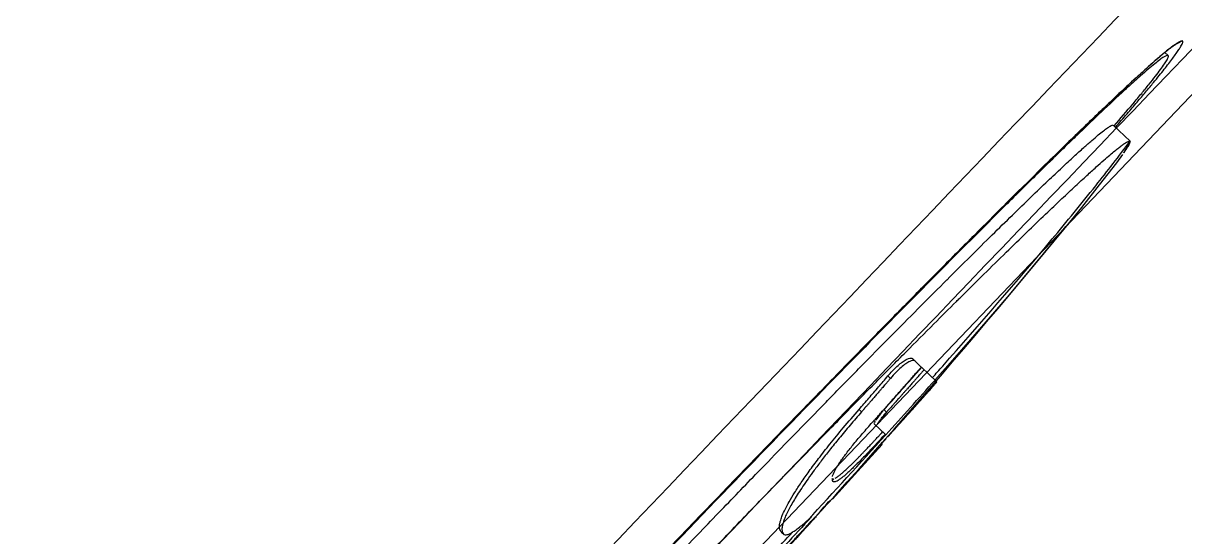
# Model space of a CAD drawing. Header units: millimetres. Extents: x 1145859089 to 1147511753, y -1047484727 to -1047247487.
# Drawn here: x 1146330969.6 to 1146331046, y -1047436597.6 to -1047436563.8 of the extents above; entities that cross this region are included whole.
import ezdxf
from ezdxf.xclip import XClip

# ---------------------------------------------------------------- set-up
doc = ezdxf.new("R2010")
doc.units = ezdxf.units.MM
doc.header["$LTSCALE"] = 100
doc.header["$MEASUREMENT"] = 0
doc.header["$XCLIPFRAME"] = 2
doc.linetypes.add('CENTERX2', pattern=[4, 2.5, -0.5, 0.5, -0.5])
doc.layers.get('0').update_dxf_attribs({"linetype": 'CONTINUOUS'})
for name, color, linetype in [('L-지중매입', 3, 'CENTERX2'), ('XREF', 135, 'CONTINUOUS'), ('단지배치도$0$W240910', 135, 'CONTINUOUS')]:
    doc.layers.add(name, color=color, linetype=linetype)

# ---------------------------------------------------------------- blocks, each defined once
blk = doc.blocks.new('단지배치도$0$zw$9902')
at = {"layer": '단지배치도$0$W240910', "linetype": 'ByBlock', "ltscale": 20}
for p, q in [((62296.523, -65279.298), (62410.382, -65159.882)), ((62371.473, -65196.161), (62371.435, -65196.19)), ((62371.509, -65196.135), (62371.473, -65196.161)), ((62371.543, -65196.109), (62371.509, -65196.135)), ((62371.575, -65196.086), (62371.543, -65196.109)), ((62371.605, -65196.064), (62371.575, -65196.086)), ((62371.634, -65196.044), (62371.605, -65196.064)), ((62371.66, -65196.026), (62371.634, -65196.044)), ((62371.684, -65196.01), (62371.66, -65196.026)), ((62371.706, -65195.995), (62371.684, -65196.01)), ((62371.726, -65195.983), (62371.706, -65195.995)), ((62371.743, -65195.972), (62371.726, -65195.983)), ((62371.758, -65195.963), (62371.743, -65195.972)), ((62371.77, -65195.955), (62371.758, -65195.963)), ((62371.78, -65195.95), (62371.77, -65195.955)), ((62371.787, -65195.946), (62371.78, -65195.95)), ((62371.79, -65195.944), (62371.787, -65195.946)), ((62371.791, -65195.944), (62371.79, -65195.944)), ((62370.593, -65196.882), (62370.457, -65196.999)), ((62370.722, -65196.771), (62370.593, -65196.882)), ((62370.844, -65196.668), (62370.722, -65196.771)), ((62370.959, -65196.571), (62370.844, -65196.668)), ((62371.068, -65196.481), (62370.959, -65196.571)), ((62371.17, -65196.398), (62371.068, -65196.481)), ((62371.303, -65196.664), (62371.091, -65196.462)), ((62371.265, -65196.322), (62371.17, -65196.398)), ((62371.31, -65196.286), (62371.265, -65196.322)), ((62371.354, -65196.253), (62371.31, -65196.286)), ((62371.395, -65196.221), (62371.354, -65196.253)), ((62371.435, -65196.19), (62371.395, -65196.221)), ((62369.755, -65197.621), (62369.486, -65197.864)), ((62370.006, -65197.396), (62369.755, -65197.621)), ((62370.24, -65197.189), (62370.006, -65197.396)), ((62370.457, -65196.999), (62370.24, -65197.189)), ((62368.898, -65198.402), (62368.58, -65198.697)), ((62369.201, -65198.124), (62368.898, -65198.402)), ((62369.486, -65197.864), (62369.201, -65198.124)), ((62368.247, -65199.008), (62367.898, -65199.336)), ((62368.58, -65198.697), (62368.247, -65199.008)), ((62367.534, -65199.679), (62367.156, -65200.038)), ((62367.898, -65199.336), (62367.534, -65199.679)), ((62366.63, -65200.54), (62366.078, -65201.07)), ((62367.156, -65200.038), (62366.63, -65200.54)), ((62366.078, -65201.07), (62365.502, -65201.626)), ((62367.693, -65201.253), (62368.796, -65202.304)), ((62367.834, -65201.387), (62367.839, -65201.38)), ((62364.902, -65202.208), (62364.278, -65202.816)), ((62365.502, -65201.626), (62364.902, -65202.208)), ((62364.278, -65202.816), (62363.631, -65203.45)), ((62363.631, -65203.45), (62362.961, -65204.108)), ((62367.895, -65203.718), (62366.768, -65205.181)), ((62368.305, -65203.173), (62367.895, -65203.718)), ((62362.961, -65204.108), (62362.269, -65204.79)), ((62362.269, -65204.79), (62361.556, -65205.497)), ((62366.768, -65205.181), (62365.595, -65206.664)), ((62361.556, -65205.497), (62360.821, -65206.226)), ((62360.821, -65206.226), (62360.066, -65206.978)), ((62365.595, -65206.664), (62364.426, -65208.11)), ((62360.066, -65206.978), (62359.292, -65207.752)), ((62359.292, -65207.752), (62358.5, -65208.545)), ((62364.426, -65208.11), (62363.268, -65209.517)), ((62358.5, -65208.545), (62357.691, -65209.357)), ((62357.691, -65209.357), (62356.866, -65210.188)), ((62363.268, -65209.517), (62362.074, -65210.947)), ((62356.866, -65210.188), (62356.026, -65211.035)), ((62356.026, -65211.035), (62354.957, -65212.117)), ((62362.074, -65210.947), (62360.841, -65212.405)), ((62354.957, -65212.117), (62353.868, -65213.222)), ((62360.841, -65212.405), (62359.593, -65213.864)), ((62353.868, -65213.222), (62352.755, -65214.354)), ((62352.755, -65214.354), (62351.614, -65215.518)), ((62359.593, -65213.864), (62358.302, -65215.357)), ((62351.614, -65215.518), (62350.437, -65216.721)), ((62358.302, -65215.357), (62356.967, -65216.886)), ((62350.437, -65216.721), (62349.22, -65217.968)), ((62355.071, -65217.165), (62354.491, -65216.612)), ((62356.099, -65218.145), (62355.091, -65217.184)), ((62356.967, -65216.886), (62355.968, -65218.02)), ((62349.22, -65217.968), (62348.213, -65219.002)), ((62353.043, -65217.91), (62352.876, -65217.751)), ((62348.213, -65219.002), (62347.174, -65220.071)), ((62348.475, -65219.814), (62348.541, -65219.746)), ((62347.174, -65220.071), (62346.101, -65221.177)), ((62351.142, -65220.117), (62350.975, -65219.958)), ((62352.789, -65220.132), (62352.622, -65219.973)), ((62346.101, -65221.177), (62345.003, -65222.311)), ((62351.983, -65220.919), (62352.685, -65221.588)), ((62345.003, -65222.311), (62343.89, -65223.462)), ((62352.49, -65222.264), (62350.901, -65224.02)), ((62352.49, -65222.265), (62352.446, -65222.223)), ((62343.89, -65223.462), (62342.771, -65224.622)), ((62350.901, -65224.02), (62349.229, -65225.853)), ((62342.771, -65224.622), (62341.658, -65225.778)), ((62341.658, -65225.778), (62340.56, -65226.921)), ((62349.219, -65225.843), (62349.229, -65225.853)), ((62348.107, -65227.018), (62348.441, -65226.656)), ((62340.56, -65226.921), (62339.223, -65228.313)), ((62347.875, -65226.999), (62347.629, -65227.265)), ((62348.135, -65227.044), (62348.107, -65227.018)), ((62345.879, -65228.024), (62346.045, -65228.182)), ((62347.369, -65227.869), (62347.344, -65227.845)), ((62339.223, -65228.313), (62337.938, -65229.656))]:
    blk.add_line(p, q, dxfattribs=at)
at = {"layer": '단지배치도$0$W240910'}
for radius in [11431.377, 11931.377]:
    blk.add_arc((57394.291, -57699.4), radius, 251.6277496, 321.4181311, dxfattribs=at)
at = {"layer": '단지배치도$0$W240910', "linetype": 'ByBlock', "ltscale": 20}
for centre, radius, start, end in [((83110.002, -85034.369), 28703.079, 136.1634005, 136.5659855), ((82768.959, -84709.197), 28226.861, 136.1617134, 136.5676793), ((63062.955, -65911.129), 994.87, 135.051348, 135.397225), ((61933.604, -64842.966), 564.854, 317.90354, 318.39537), ((63313.221, -66161.199), 1347.94, 135.702185, 135.914519), ((61847.557, -64764.963), 680.995, 317.247545, 317.887067), ((61811.957, -64732.002), 729.311, 316.994521, 317.146315)]:
    blk.add_arc(centre, radius, start, end, dxfattribs=at)
blk.add_ellipse((61988.099, -64900.376), major_axis=(11.578, -485.991), ratio=1, start_param=0.708795, end_param=0.862005, dxfattribs=at)
for points, knots in [([(62367.839, -65201.38), (62367.872, -65201.343), (62368.157, -65201.015), (62368.657, -65200.435), (62369.305, -65199.676), (62369.852, -65199.026), (62370.312, -65198.473), (62370.7, -65197.997), (62371.036, -65197.579), (62371.331, -65197.202), (62371.593, -65196.858), (62371.818, -65196.55), (62371.999, -65196.287), (62372.129, -65196.08), (62372.213, -65195.924), (62372.259, -65195.815), (62372.276, -65195.727), (62372.252, -65195.704)], [0, 0, 0, 0, 0.148021, 1.303745, 2.298237, 3.141822, 3.851049, 4.45559, 4.984101, 5.459902, 5.893388, 6.280951, 6.605326, 6.848571, 7.016796, 7.126248, 7.228192, 7.228192, 7.228192, 7.228192]), ([(62371.649, -65196.01), (62371.59, -65196.053), (62371.43, -65196.175), (62371.243, -65196.326), (62371.114, -65196.431), (62371.085, -65196.456)], [0, 0, 0, 0, 0.220338, 0.6039544, 0.7196038, 0.7196038, 0.7196038, 0.7196038]), ([(62372.252, -65195.704), (62372.228, -65195.681), (62372.145, -65195.7), (62372.043, -65195.748), (62371.898, -65195.834), (62371.765, -65195.926), (62371.675, -65195.991), (62371.649, -65196.01)], [0, 0, 0, 0, 0.0980617, 0.201128, 0.3602246, 0.5936368, 0.6907797, 0.6907797, 0.6907797, 0.6907797]), ([(62371.085, -65196.456), (62371.004, -65196.523), (62370.803, -65196.691), (62370.473, -65196.976), (62370.074, -65197.327), (62369.621, -65197.734), (62369.095, -65198.214), (62368.478, -65198.786), (62367.757, -65199.463), (62366.922, -65200.255), (62365.965, -65201.173), (62364.874, -65202.23), (62363.632, -65203.444), (62362.222, -65204.832), (62360.625, -65206.416), (62358.822, -65208.217), (62356.789, -65210.26), (62354.5, -65212.575), (62351.924, -65215.196), (62349.026, -65218.161), (62345.77, -65221.512), (62342.091, -65225.322), (62338.007, -65229.576), (62333.751, -65234.04), (62329.677, -65238.34), (62326.025, -65242.219), (62322.819, -65245.644), (62319.986, -65248.69), (62317.481, -65251.397), (62315.27, -65253.803), (62313.317, -65255.939), (62311.598, -65257.833), (62310.086, -65259.509), (62308.76, -65260.99), (62307.602, -65262.294), (62306.593, -65263.44), (62305.717, -65264.444), (62304.961, -65265.32), (62304.315, -65266.077), (62303.769, -65266.725), (62303.312, -65267.276), (62302.924, -65267.751), (62302.59, -65268.168), (62302.314, -65268.52), (62302.149, -65268.736), (62302.081, -65268.827)], [0, 0, 0, 0, 0.313904, 0.785938, 1.309904, 1.908722, 2.610799, 3.446041, 4.432154, 5.579577, 6.898803, 8.409937, 10.137933, 12.10808, 14.347045, 16.883775, 19.753734, 22.995188, 26.650958, 30.776923, 35.433042, 40.668896, 46.665278, 53.123251, 59.172395, 64.435061, 69.106362, 73.246956, 76.916151, 80.169465, 83.05019, 85.596842, 87.844859, 89.823381, 91.559072, 93.077294, 94.402921, 95.55651, 96.548523, 97.389382, 98.09617, 98.698881, 99.226154, 99.701164, 100.041093, 100.041093, 100.041093, 100.041093]), ([(62371.303, -65196.664), (62371.293, -65196.657), (62371.26, -65196.647), (62371.2, -65196.665), (62371.12, -65196.7), (62370.969, -65196.789), (62370.73, -65196.958), (62370.385, -65197.229), (62369.958, -65197.585), (62369.454, -65198.024), (62368.873, -65198.545), (62367.949, -65199.393), (62366.751, -65200.52), (62365.778, -65201.453), (62365.31, -65201.906)], [0, 0, 0, 0, 0.037854, 0.096807, 0.18345, 0.299451, 0.620754, 1.060569, 1.616799, 2.286868, 3.068011, 3.957376, 6.049129, 8.001669, 8.001669, 8.001669, 8.001669]), ([(62367.746, -65201.299), (62368.164, -65200.814), (62368.773, -65200.101), (62369.539, -65199.181), (62370.032, -65198.576), (62370.447, -65198.051), (62370.782, -65197.609), (62371.037, -65197.25), (62371.194, -65197.004), (62371.275, -65196.848), (62371.306, -65196.767), (62371.322, -65196.706), (62371.311, -65196.674), (62371.303, -65196.664)], [0, 0, 0, 0, 1.920561, 2.810156, 3.591512, 4.261774, 4.818171, 5.258124, 5.579532, 5.695572, 5.782243, 5.841216, 5.87908, 5.87908, 5.87908, 5.87908]), ([(62356.76, -65211.417), (62357.27, -65210.907), (62358.258, -65209.922), (62359.691, -65208.504), (62361.023, -65207.197), (62362.243, -65206.012), (62363.335, -65204.965), (62364.277, -65204.074), (62365.065, -65203.341), (62365.714, -65202.751), (62366.243, -65202.284), (62366.671, -65201.917), (62367.012, -65201.645), (62367.276, -65201.436), (62367.468, -65201.332), (62367.598, -65201.223), (62367.66, -65201.262), (62367.673, -65201.274)], [0, 0, 0, 0, 2.164869, 4.184166, 6.04779, 7.762806, 9.286848, 10.585733, 11.652675, 12.516561, 13.214865, 13.772063, 14.20558, 14.531009, 14.759687, 14.901069, 14.956033, 14.956033, 14.956033, 14.956033]), ([(62357.377, -65212.848), (62357.452, -65212.773), (62358.054, -65212.174), (62359.144, -65211.095), (62360.613, -65209.651), (62361.966, -65208.333), (62363.188, -65207.156), (62364.256, -65206.138), (62365.161, -65205.288), (62365.913, -65204.594), (62366.532, -65204.033), (62367.036, -65203.585), (62367.444, -65203.233), (62367.772, -65202.959), (62368.036, -65202.746), (62368.251, -65202.582), (62368.422, -65202.461), (62368.562, -65202.371), (62368.669, -65202.316), (62368.767, -65202.277), (62368.796, -65202.304)], [0, 0, 0, 0, 0.317667, 2.546569, 4.601266, 6.497077, 8.212421, 9.692432, 10.924248, 11.935786, 12.763703, 13.429295, 13.958653, 14.378781, 14.712775, 14.977527, 15.186198, 15.3462, 15.462877, 15.582439, 15.582439, 15.582439, 15.582439]), ([(62365.31, -65201.906), (62365.181, -65202.03), (62364.367, -65202.818), (62362.79, -65204.359), (62360.766, -65206.362), (62359.426, -65207.699), (62358.846, -65208.28)], [0, 0, 0, 0, 0.537005, 3.400659, 6.614663, 9.079079, 9.079079, 9.079079, 9.079079]), ([(62355.803, -65217.863), (62356.028, -65217.61), (62358.693, -65214.603), (62362.313, -65210.426), (62366.378, -65205.457), (62368.06, -65203.293), (62368.796, -65202.304)], [0, 0, 0, 0, 1.015514, 12.053259, 16.577359, 20.274834, 20.274834, 20.274834, 20.274834]), ([(62368.796, -65202.304), (62368.824, -65202.331), (62368.79, -65202.427), (62368.739, -65202.533), (62368.657, -65202.672), (62368.545, -65202.842), (62368.423, -65203.014), (62368.338, -65203.128), (62368.305, -65203.173)], [0, 0, 0, 0, 0.115839, 0.228888, 0.3842, 0.586991, 0.844952, 1.014035, 1.014035, 1.014035, 1.014035]), ([(62348.541, -65219.746), (62348.783, -65219.498), (62349.714, -65218.545), (62351.289, -65216.938), (62353.223, -65214.974), (62355.024, -65213.157), (62356.189, -65211.988), (62356.754, -65211.423), (62356.76, -65211.417)], [0, 0, 0, 0, 1.036829, 3.999041, 6.750569, 9.30493, 11.673982, 11.701224, 11.701224, 11.701224, 11.701224]), ([(62354.616, -65212.544), (62352.881, -65214.303), (62348.952, -65218.311), (62342.691, -65224.774), (62335.832, -65231.93), (62329.011, -65239.122), (62322.851, -65245.687), (62319.03, -65249.805), (62317.352, -65251.626)], [0, 0, 0, 0, 7.412838, 16.836515, 26.99373, 37.150656, 46.573573, 54.002163, 54.002163, 54.002163, 54.002163]), ([(62337.346, -65233.384), (62338.207, -65232.481), (62339.965, -65230.641), (62342.604, -65227.894), (62345.197, -65225.211), (62347.647, -65222.69), (62349.923, -65220.361), (62352.041, -65218.208), (62354.015, -65216.213), (62355.777, -65214.444), (62356.883, -65213.339), (62357.377, -65212.848)], [0, 0, 0, 0, 3.743672, 7.631825, 11.428276, 14.93902, 18.178212, 21.197, 23.998758, 26.597082, 28.688442, 28.688442, 28.688442, 28.688442]), ([(62352.876, -65217.751), (62352.971, -65217.64), (62353.161, -65217.426), (62353.454, -65217.135), (62353.737, -65216.893), (62353.992, -65216.713), (62354.206, -65216.605), (62354.371, -65216.56), (62354.465, -65216.587), (62354.491, -65216.612)], [0, 0, 0, 0, 0.437832, 0.858245, 1.237806, 1.553804, 1.792378, 1.953384, 2.060312, 2.060312, 2.060312, 2.060312]), ([(62354.657, -65216.77), (62354.623, -65216.737), (62354.487, -65216.719), (62354.282, -65216.804), (62354.021, -65216.961), (62353.721, -65217.203), (62353.384, -65217.524), (62353.159, -65217.773), (62353.043, -65217.91)], [0, 0, 0, 0, 0.143478, 0.361031, 0.665707, 1.052829, 1.51729, 2.057986, 2.057986, 2.057986, 2.057986]), ([(62351.859, -65220.801), (62351.898, -65220.758), (62351.959, -65220.689), (62352.046, -65220.593), (62352.121, -65220.508), (62352.204, -65220.415), (62352.296, -65220.311), (62352.398, -65220.198), (62352.509, -65220.072), (62352.632, -65219.934), (62352.767, -65219.782), (62352.915, -65219.615), (62353.078, -65219.432), (62353.255, -65219.231), (62353.446, -65219.015), (62353.642, -65218.794), (62353.828, -65218.583), (62353.996, -65218.392), (62354.145, -65218.223), (62354.277, -65218.072), (62354.396, -65217.936), (62354.504, -65217.814), (62354.601, -65217.702), (62354.69, -65217.601), (62354.77, -65217.51), (62354.843, -65217.427), (62354.942, -65217.313), (62355.018, -65217.226), (62355.071, -65217.165)], [0, 0, 0, 0, 0.17416, 0.276031, 0.388935, 0.513769, 0.651585, 0.803563, 0.971007, 1.15534, 1.358079, 1.580814, 1.825108, 2.092345, 2.384014, 2.69133, 2.977529, 3.229439, 3.453049, 3.65296, 3.832726, 3.995123, 4.142371, 4.276119, 4.397538, 4.507655, 4.607381, 4.851738, 4.851738, 4.851738, 4.851738]), ([(62352.622, -65219.973), (62352.904, -65219.657), (62353.461, -65219.031), (62354.284, -65218.101), (62354.825, -65217.487), (62355.091, -65217.184)], [0, 0, 0, 0, 1.271475, 2.513114, 3.724917, 3.724917, 3.724917, 3.724917]), ([(62355.258, -65217.343), (62355.237, -65217.366), (62355.188, -65217.421), (62355.117, -65217.502), (62355.04, -65217.59), (62354.958, -65217.683), (62354.861, -65217.794), (62354.769, -65217.898), (62354.686, -65217.993), (62354.614, -65218.074), (62354.537, -65218.162), (62354.452, -65218.258), (62354.36, -65218.362), (62354.259, -65218.476), (62354.15, -65218.599), (62354.032, -65218.733), (62353.905, -65218.876), (62353.776, -65219.022), (62353.652, -65219.161), (62353.541, -65219.286), (62353.443, -65219.397), (62353.355, -65219.496), (62353.276, -65219.585), (62353.205, -65219.665), (62353.122, -65219.758), (62353.031, -65219.859), (62352.936, -65219.966), (62352.858, -65220.054), (62352.81, -65220.108), (62352.789, -65220.132)], [0, 0, 0, 0, 0.095089, 0.219783, 0.322968, 0.445598, 0.591346, 0.764655, 0.863252, 0.970765, 1.087943, 1.215607, 1.354611, 1.505842, 1.670102, 1.848055, 2.040627, 2.245358, 2.433728, 2.59899, 2.745967, 2.877573, 2.996021, 3.1031, 3.200257, 3.369431, 3.510696, 3.62852, 3.724919, 3.724919, 3.724919, 3.724919]), ([(62350.975, -65219.958), (62351.192, -65219.709), (62351.62, -65219.216), (62352.254, -65218.48), (62352.67, -65217.993), (62352.876, -65217.751)], [0, 0, 0, 0, 0.989544, 1.960523, 2.912934, 2.912934, 2.912934, 2.912934]), ([(62353.043, -65217.91), (62353.018, -65217.938), (62352.973, -65217.991), (62352.901, -65218.076), (62352.832, -65218.157), (62352.758, -65218.244), (62352.679, -65218.337), (62352.585, -65218.446), (62352.496, -65218.549), (62352.416, -65218.643), (62352.348, -65218.722), (62352.274, -65218.809), (62352.193, -65218.902), (62352.106, -65219.004), (62352.012, -65219.113), (62351.914, -65219.226), (62351.82, -65219.335), (62351.735, -65219.433), (62351.66, -65219.52), (62351.575, -65219.618), (62351.484, -65219.724), (62351.389, -65219.833), (62351.31, -65219.924), (62351.23, -65220.016), (62351.175, -65220.079), (62351.142, -65220.117)], [0, 0, 0, 0, 0.112954, 0.208496, 0.331779, 0.433261, 0.553589, 0.696324, 0.865585, 0.961592, 1.066042, 1.179595, 1.302893, 1.436481, 1.58099, 1.736669, 1.883678, 2.012234, 2.126246, 2.228064, 2.40197, 2.544523, 2.662842, 2.761843, 2.912936, 2.912936, 2.912936, 2.912936]), ([(62352.865, -65221.76), (62352.887, -65221.735), (62352.935, -65221.682), (62353.01, -65221.599), (62353.094, -65221.506), (62353.186, -65221.403), (62353.289, -65221.289), (62353.403, -65221.163), (62353.528, -65221.024), (62353.666, -65220.87), (62353.819, -65220.7), (62353.986, -65220.514), (62354.169, -65220.309), (62354.37, -65220.086), (62354.579, -65219.852), (62354.784, -65219.623), (62354.97, -65219.414), (62355.135, -65219.23), (62355.281, -65219.065), (62355.413, -65218.917), (62355.531, -65218.784), (62355.639, -65218.663), (62355.736, -65218.554), (62355.824, -65218.455), (62355.903, -65218.366), (62355.994, -65218.263), (62356.058, -65218.191), (62356.099, -65218.145)], [0, 0, 0, 0, 0.101216, 0.21268, 0.337037, 0.475183, 0.628251, 0.797552, 0.984556, 1.19086, 1.418155, 1.668178, 1.942617, 2.242149, 2.568282, 2.885152, 3.162222, 3.407853, 3.62699, 3.823753, 4.001309, 4.162123, 4.30788, 4.439847, 4.55914, 4.666717, 4.850658, 4.850658, 4.850658, 4.850658]), ([(62345.879, -65228.024), (62345.85, -65227.996), (62345.79, -65227.931), (62345.738, -65227.783), (62345.738, -65227.615), (62345.768, -65227.426), (62345.828, -65227.203), (62345.942, -65226.896), (62346.128, -65226.492), (62346.398, -65225.991), (62346.751, -65225.404), (62347.189, -65224.737), (62347.717, -65223.987), (62348.346, -65223.145), (62349.093, -65222.194), (62349.978, -65221.117), (62350.625, -65220.361), (62350.975, -65219.958)], [0, 0, 0, 0, 0.118596, 0.259742, 0.460965, 0.614568, 0.833792, 1.152184, 1.597101, 2.167626, 2.856983, 3.651553, 4.561285, 5.608192, 6.805232, 8.187969, 9.789716, 9.789716, 9.789716, 9.789716]), ([(62351.142, -65220.117), (62350.887, -65220.409), (62350.392, -65220.986), (62349.687, -65221.829), (62349.056, -65222.61), (62348.509, -65223.312), (62348.041, -65223.934), (62347.639, -65224.492), (62347.291, -65224.997), (62346.989, -65225.456), (62346.727, -65225.878), (62346.501, -65226.267), (62346.31, -65226.626), (62346.152, -65226.957), (62346.029, -65227.26), (62345.945, -65227.531), (62345.904, -65227.759), (62345.907, -65227.933), (62345.948, -65228.075), (62346.008, -65228.147), (62346.045, -65228.182)], [0, 0, 0, 0, 1.16257, 2.280251, 3.29542, 4.176424, 4.948514, 5.631315, 6.240232, 6.787216, 7.281357, 7.729263, 8.135329, 8.501917, 8.829303, 9.116603, 9.352359, 9.519651, 9.634222, 9.7897, 9.7897, 9.7897, 9.7897]), ([(62352.071, -65220.673), (62352.076, -65220.665), (62352.112, -65220.608), (62352.183, -65220.509), (62352.279, -65220.384), (62352.366, -65220.275), (62352.443, -65220.182), (62352.526, -65220.083), (62352.585, -65220.014), (62352.622, -65219.973)], [0, 0, 0, 0, 0.0286483, 0.202492, 0.3627056, 0.5025188, 0.6215872, 0.72481, 0.891535, 0.891535, 0.891535, 0.891535]), ([(62352.789, -65220.132), (62352.813, -65220.155), (62352.692, -65220.213), (62352.649, -65220.303), (62352.545, -65220.414), (62352.464, -65220.519), (62352.39, -65220.615), (62352.331, -65220.694), (62352.271, -65220.778), (62352.204, -65220.89), (62352.095, -65221.026), (62352.149, -65221.078)], [0, 0, 0, 0, 0.099852, 0.220205, 0.362888, 0.530834, 0.624621, 0.724171, 0.82741, 0.928421, 1.154137, 1.154137, 1.154137, 1.154137]), ([(62349.226, -65224.379), (62349.235, -65224.346), (62349.291, -65224.184), (62349.448, -65223.857), (62349.75, -65223.382), (62350.156, -65222.821), (62350.653, -65222.196), (62351.228, -65221.514), (62351.641, -65221.046), (62351.859, -65220.801)], [0, 0, 0, 0, 0.103432, 0.513998, 1.083013, 1.788604, 2.591194, 3.480034, 4.463626, 4.463626, 4.463626, 4.463626]), ([(62351.994, -65220.807), (62351.998, -65220.8), (62352.022, -65220.755), (62352.048, -65220.71), (62352.071, -65220.673)], [0, 0, 0, 0, 0.0226947, 0.154275, 0.154275, 0.154275, 0.154275]), ([(62352.685, -65221.588), (62352.732, -65221.633), (62352.505, -65221.739), (62352.421, -65221.895), (62352.242, -65222.071), (62352.069, -65222.264), (62351.869, -65222.478), (62351.649, -65222.712), (62351.405, -65222.968), (62351.141, -65223.241), (62350.869, -65223.517), (62350.607, -65223.775), (62350.365, -65224.005), (62350.146, -65224.204), (62349.946, -65224.375), (62349.768, -65224.517), (62349.605, -65224.626), (62349.454, -65224.713), (62349.306, -65224.741), (62349.258, -65224.696)], [0, 0, 0, 0, 0.195011, 0.405941, 0.642777, 0.905836, 1.19659, 1.517326, 1.87024, 2.25796, 2.658507, 3.030466, 3.362542, 3.658502, 3.92079, 4.149796, 4.343803, 4.500246, 4.69802, 4.69802, 4.69802, 4.69802]), ([(62349.407, -65224.484), (62349.459, -65224.453), (62349.571, -65224.38), (62349.738, -65224.25), (62349.916, -65224.101), (62350.098, -65223.938), (62350.282, -65223.767), (62350.462, -65223.594), (62350.636, -65223.423), (62350.801, -65223.258), (62350.955, -65223.101), (62351.1, -65222.953), (62351.233, -65222.814), (62351.357, -65222.685), (62351.472, -65222.564), (62351.578, -65222.452), (62351.676, -65222.347), (62351.768, -65222.249), (62351.852, -65222.158), (62351.93, -65222.074), (62352.001, -65221.997), (62352.082, -65221.909), (62352.17, -65221.813), (62352.262, -65221.712), (62352.34, -65221.627), (62352.424, -65221.534), (62352.482, -65221.469), (62352.518, -65221.429)], [0, 0, 0, 0, 0.18482, 0.399634, 0.634331, 0.880768, 1.133215, 1.385465, 1.630793, 1.864656, 2.085114, 2.291887, 2.484706, 2.66379, 2.829812, 2.983805, 3.127128, 3.261057, 3.38575, 3.500511, 3.604704, 3.698441, 3.860084, 3.994572, 4.108376, 4.208118, 4.369264, 4.369264, 4.369264, 4.369264]), ([(62352.446, -65222.223), (62352.492, -65222.172), (62352.585, -65222.07), (62352.724, -65221.916), (62352.818, -65221.812), (62352.865, -65221.76)], [0, 0, 0, 0, 0.2050972, 0.4131775, 0.6241854, 0.6241854, 0.6241854, 0.6241854]), ([(62336.328, -65232.413), (62337.322, -65231.371), (62339.238, -65229.367), (62342.013, -65226.478), (62343.908, -65224.516), (62344.879, -65223.513), (62344.993, -65223.396)], [0, 0, 0, 0, 4.321778, 8.317016, 12.015205, 12.505484, 12.505484, 12.505484, 12.505484]), ([(62349.258, -65224.696), (62349.218, -65224.658), (62349.193, -65224.537), (62349.211, -65224.431), (62349.226, -65224.379)], [0, 0, 0, 0, 0.1644097, 0.3278175, 0.3278175, 0.3278175, 0.3278175]), ([(62349.206, -65224.564), (62349.229, -65224.561), (62349.3, -65224.543), (62349.364, -65224.509), (62349.407, -65224.484)], [0, 0, 0, 0, 0.0700071, 0.2170755, 0.2170755, 0.2170755, 0.2170755]), ([(62348.441, -65226.656), (62348.409, -65226.626), (62348.571, -65226.551), (62348.633, -65226.436), (62348.751, -65226.325), (62348.842, -65226.225), (62348.919, -65226.146), (62348.996, -65226.059), (62349.094, -65225.982), (62349.169, -65225.796), (62349.219, -65225.843)], [0, 0, 0, 0, 0.132267, 0.291369, 0.480203, 0.586289, 0.699205, 0.815635, 0.920594, 1.125394, 1.125394, 1.125394, 1.125394]), ([(62347.629, -65227.265), (62347.063, -65227.877), (62345.892, -65229.14), (62344.197, -65230.954), (62343.068, -65232.154), (62342.545, -65232.708)], [0, 0, 0, 0, 2.502735, 5.165204, 7.447969, 7.447969, 7.447969, 7.447969]), ([(62342.829, -65232.678), (62342.863, -65232.642), (62342.938, -65232.563), (62343.037, -65232.458), (62343.129, -65232.36), (62343.208, -65232.276), (62343.296, -65232.182), (62343.393, -65232.08), (62343.5, -65231.966), (62343.617, -65231.841), (62343.747, -65231.703), (62343.889, -65231.551), (62344.046, -65231.384), (62344.219, -65231.2), (62344.41, -65230.996), (62344.619, -65230.773), (62344.849, -65230.527), (62345.102, -65230.256), (62345.378, -65229.961), (62345.672, -65229.645), (62345.965, -65229.33), (62346.238, -65229.037), (62346.48, -65228.776), (62346.695, -65228.545), (62346.887, -65228.338), (62347.06, -65228.151), (62347.216, -65227.983), (62347.357, -65227.83), (62347.486, -65227.691), (62347.603, -65227.564), (62347.709, -65227.449), (62347.806, -65227.344), (62347.895, -65227.248), (62347.975, -65227.161), (62348.045, -65227.085), (62348.088, -65227.039), (62348.107, -65227.018)], [0, 0, 0, 0, 0.146797, 0.327675, 0.432694, 0.548589, 0.676395, 0.817275, 0.972512, 1.14355, 1.331994, 1.539634, 1.768441, 2.020558, 2.298256, 2.603906, 2.940022, 3.30906, 3.713162, 4.153195, 4.603544, 5.003521, 5.356171, 5.669828, 5.95075, 6.203727, 6.432484, 6.640047, 6.828834, 7.000657, 7.15709, 7.299559, 7.429341, 7.547589, 7.655318, 7.739113, 7.739113, 7.739113, 7.739113]), ([(62346.045, -65228.182), (62346.081, -65228.216), (62346.189, -65228.22), (62346.334, -65228.175), (62346.509, -65228.091), (62346.729, -65227.954), (62346.995, -65227.761), (62347.294, -65227.518), (62347.5, -65227.338), (62347.606, -65227.244)], [0, 0, 0, 0, 0.147564, 0.278021, 0.465247, 0.723521, 1.056426, 1.451024, 1.877742, 1.877742, 1.877742, 1.877742]), ([(62348.077, -65227.114), (62348.071, -65227.118), (62348.015, -65227.152), (62347.956, -65227.242), (62347.853, -65227.345), (62347.757, -65227.452), (62347.628, -65227.579), (62347.55, -65227.718), (62347.32, -65227.822), (62347.369, -65227.869)], [0, 0, 0, 0, 0.020973, 0.195028, 0.313432, 0.457468, 0.631209, 0.830617, 1.035233, 1.035233, 1.035233, 1.035233]), ([(62347.606, -65227.244), (62347.636, -65227.217), (62347.695, -65227.164), (62347.785, -65227.082), (62347.845, -65227.027), (62347.875, -65226.999)], [0, 0, 0, 0, 0.1187338, 0.2398341, 0.3631489, 0.3631489, 0.3631489, 0.3631489]), ([(62347.369, -65227.869), (62347.327, -65227.914), (62347.261, -65227.985), (62347.168, -65228.086), (62347.086, -65228.174), (62346.996, -65228.272), (62346.896, -65228.38), (62346.786, -65228.499), (62346.664, -65228.63), (62346.53, -65228.774), (62346.382, -65228.934), (62346.219, -65229.109), (62346.04, -65229.302), (62345.843, -65229.514), (62345.626, -65229.747), (62345.39, -65230.001), (62345.131, -65230.278), (62344.851, -65230.578), (62344.561, -65230.888), (62344.28, -65231.188), (62344.026, -65231.459), (62343.8, -65231.7), (62343.598, -65231.915), (62343.418, -65232.107), (62343.255, -65232.279), (62343.124, -65232.419), (62343.047, -65232.501), (62343.018, -65232.531)], [0, 0, 0, 0, 0.184426, 0.292401, 0.412165, 0.544699, 0.691154, 0.852839, 1.031212, 1.227885, 1.444622, 1.683337, 1.94606, 2.234907, 2.551956, 2.899001, 3.276921, 3.687612, 4.131091, 4.551906, 4.919952, 5.247488, 5.540496, 5.803723, 6.039756, 6.250901, 6.377263, 6.377263, 6.377263, 6.377263])]:
    blk.add_open_spline(points, degree=3, knots=knots, dxfattribs=at)
for points in [[(62351.983, -65220.919), (62351.956, -65220.893), (62351.977, -65220.84), (62351.994, -65220.807)], [(62348.135, -65227.045), (62348.157, -65227.066), (62348.103, -65227.098), (62348.077, -65227.114)]]:
    blk.add_open_spline(points, degree=3, dxfattribs=at)
blk = doc.blocks.new('단지배치도')
blk.add_blockref('단지배치도$0$zw$9902', (141034.193, 142437.157))

msp = doc.modelspace()

# ---------------------------------------------------------------- linework, layer by layer
at = {"layer": 'L-지중매입', "ltscale": 2}
msp.add_arc((1146292364.149594, -1047402174.186541, 0), 45716.750817, 303.4822833292, 333.0437788935, dxfattribs=at)

# ---------------------------------------------------------------- block references
at = {"layer": 'XREF'}
ref = msp.add_blockref('단지배치도', (1146127639.433663, -1047513806.462535), dxfattribs=at)
XClip(ref).set_block_clipping_path([(72982.4064819524, 34919.7593965298), (360382.4067475507, 255319.7593436697)])

doc.saveas('drawing.dxf')
